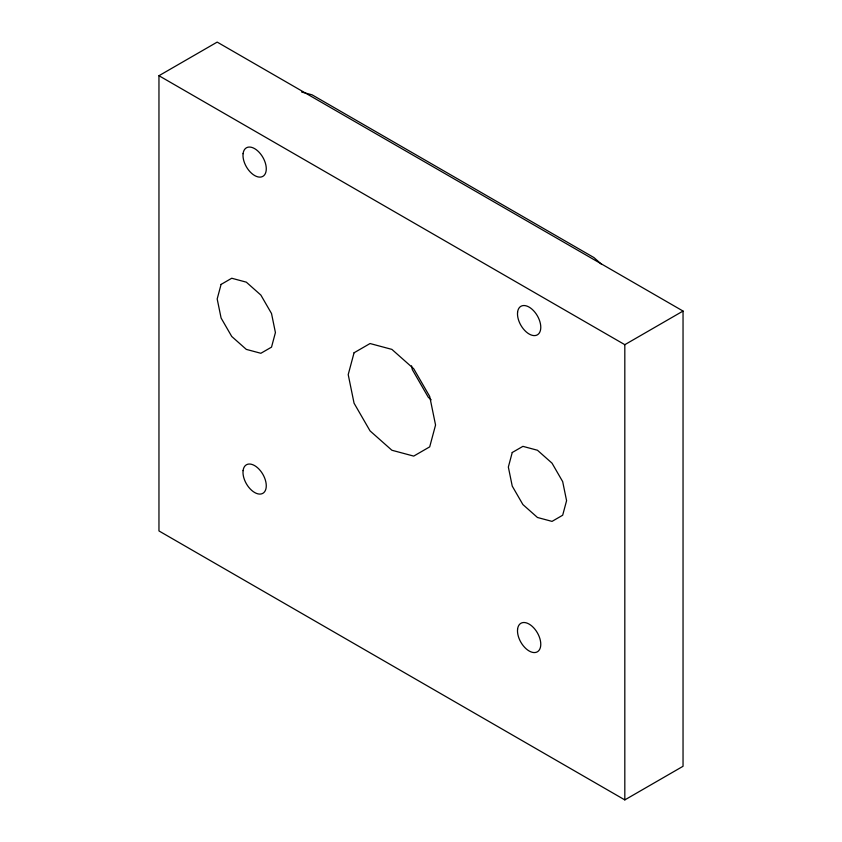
<?xml version="1.0" encoding="UTF-8"?>
<svg xmlns="http://www.w3.org/2000/svg" width="842" height="842" viewBox="0 0 842 842"><rect width="100%" height="100%" fill="white"/><g stroke="black" fill="none" stroke-linecap="round" stroke-linejoin="round"><path stroke-width="1.26" d="M158.959 75.717L217.183 42.1L683.041 311.056L683.041 766.283L624.817 799.9L158.959 530.944L158.959 75.717L624.817 344.683L683.041 311.056M301.625 92.031L312.108 94.841L593.947 257.568L601.714 264.451M431.136 399.792L428.283 397.266L412.296 369.564L411.527 365.838M624.817 344.683L624.817 799.9M221.088 284.407L217.183 298.963L221.088 318.013L231.739 336.474L246.306 349.388L260.862 353.282L271.524 347.136L275.418 332.579L271.524 313.529L260.862 295.068L246.306 282.154L231.739 278.249L221.088 284.407M354.061 352.777L348.209 374.606L354.061 403.192L370.048 430.893L391.888 450.249L413.717 456.101L429.704 446.86L435.556 425.031L429.704 396.445L413.717 368.743L391.888 349.388L370.048 343.536L354.061 352.777M512.241 452.501L508.347 467.057L512.241 486.108L522.903 504.568L537.459 517.483L552.026 521.387L562.677 515.23L566.582 500.674L562.677 481.624L552.026 463.163L537.459 450.249L522.903 446.355L512.241 452.501M243.085 153.665A16.472 9.504 60 0 0 259.083 177.083A16.472 9.504 60 0 0 261.725 155.517A16.472 9.504 60 0 0 243.085 153.665M243.085 470.636A16.472 9.504 60 0 0 259.083 494.054A16.472 9.504 60 0 0 261.725 472.499A16.472 9.504 60 0 0 243.085 470.636M517.588 312.15A16.472 9.504 60 0 0 533.586 335.569A16.472 9.504 60 0 0 536.228 314.003A16.472 9.504 60 0 0 517.588 312.15M517.588 629.121A16.472 9.504 60 0 0 533.586 652.539A16.472 9.504 60 0 0 536.228 630.984A16.472 9.504 60 0 0 517.588 629.121"/></g></svg>
